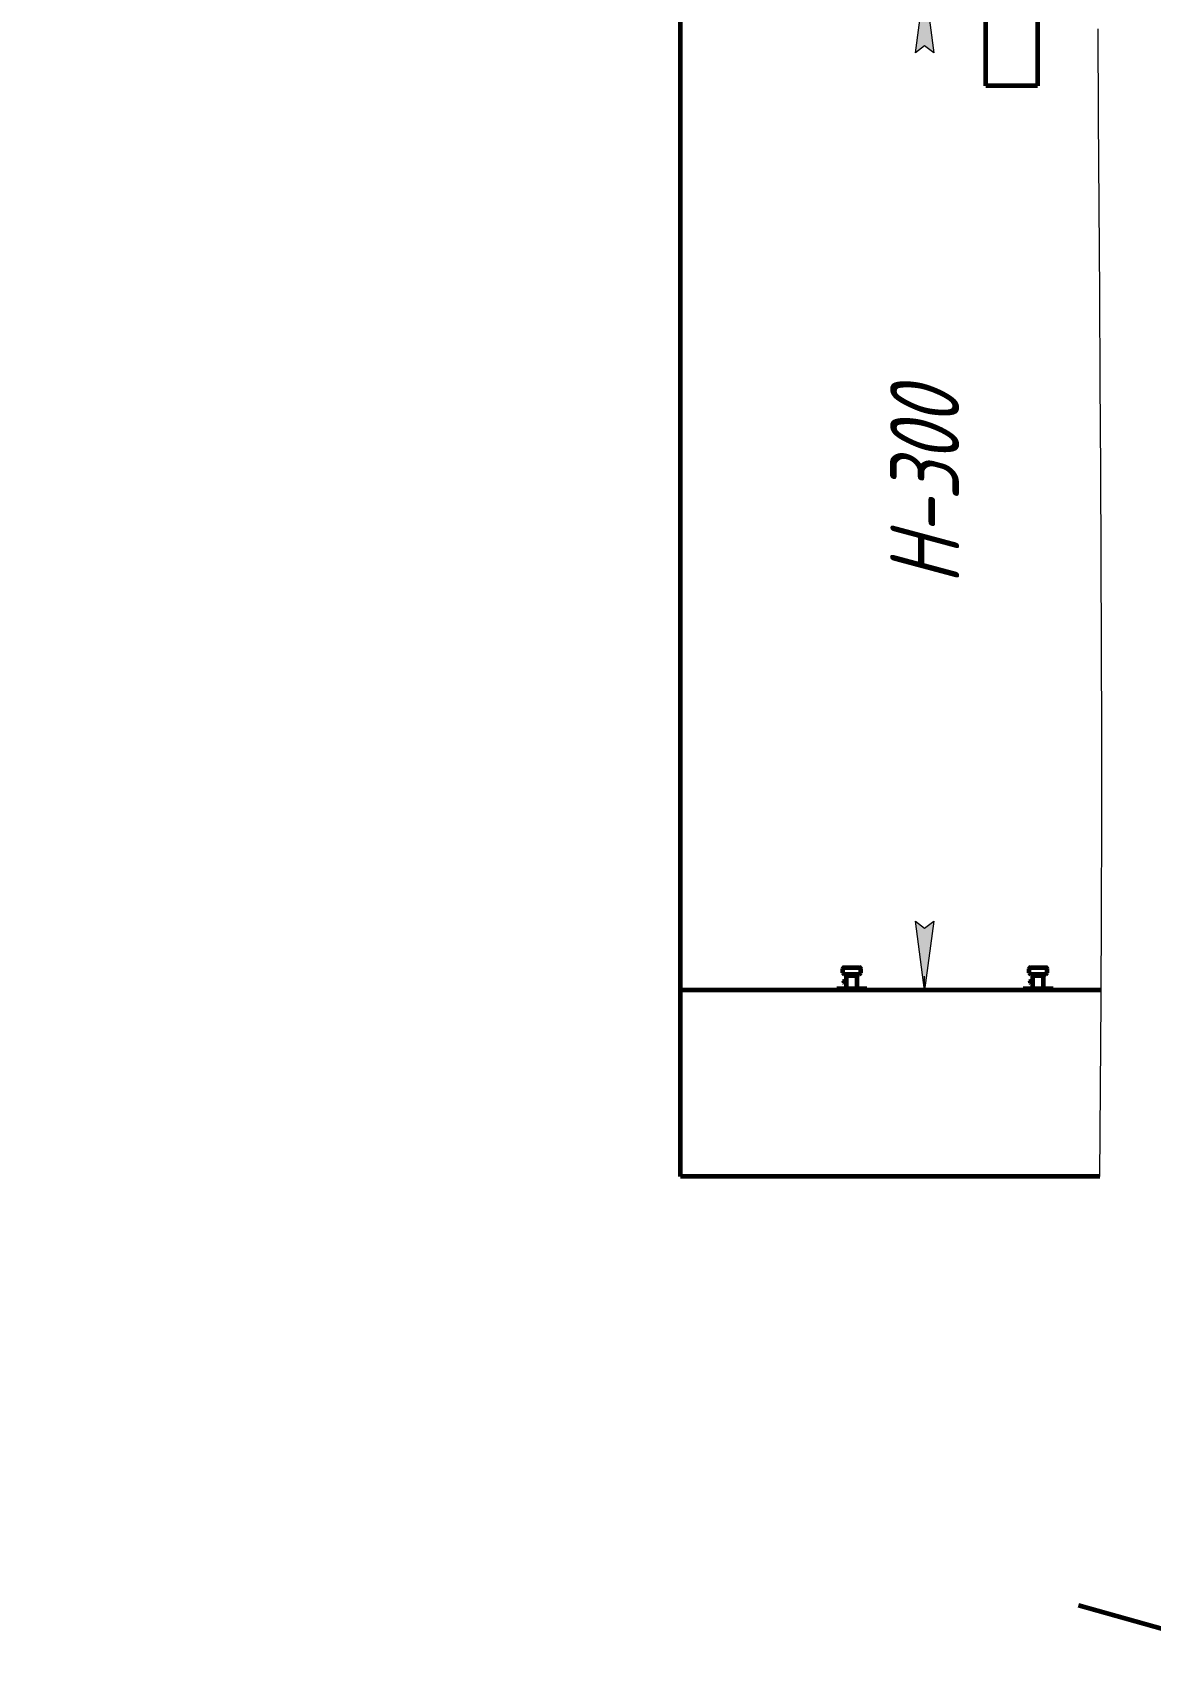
# Model space of a CAD drawing. Header units: millimetres. Extents: x 0 to 3360, y 0 to 297.
# Drawn here: x 1688 to 1769.1, y 101.7 to 219.5 of the extents above; entities that cross this region are included whole.
import ezdxf

# ---------------------------------------------------------------- set-up
doc = ezdxf.new("R2010")
doc.units = ezdxf.units.MM
for name, pattern in [('K5LT_BASIC', [0]), ('K5LT_THIN', [0]), ('K5LT_THIN_INCLUDED_TO_HATCHING', [0])]:
    doc.linetypes.add(name, pattern=pattern)
doc.layers.add('Системный слой', color=7, linetype='Continuous')
doc.styles.add('KDIMTEXTSTYLE', font='GOST_AU.SHX', dxfattribs={"width": 0.96, "oblique": 15, "height": 5})
doc.dimstyles.new('KDIMSTYLE (0.03)', dxfattribs={"dimtxt": 5, "dimasz": 1, "dimexe": 2, "dimexo": 0, "dimgap": 1, "dimtad": 1, "dimlfac": 30, "dimtxsty": 'KDIMTEXTSTYLE', "dimsah": 1, "dimcen": 0, "dimdle": 1, "dimadec": 0, "dimazin": 0, "dimtfac": 0.667, "dimtmove": 0, "dimatfit": 3, "dimfxl": 1, "dimtvp": 1, "dimtolj": 1, "dimtzin": 0, "dimarcsym": 0})

# ---------------------------------------------------------------- blocks, each defined once
blk = doc.blocks.new('U186')
at = {"layer": 'Системный слой', "color": 5, "linetype": 'K5LT_BASIC', "lineweight": 60, "true_color": 0x0000ff}
blk.add_line((1765.42, 136.55), (1735, 136.55), dxfattribs=at)
blk = doc.blocks.new('U187')
at = {"layer": 'Системный слой', "color": 5, "linetype": 'K5LT_BASIC', "lineweight": 60, "true_color": 0x0000ff}
blk.add_line((1765.51, 150.06), (1735, 150.06), dxfattribs=at)
blk = doc.blocks.new('U193')
at = {"layer": 'Системный слой', "color": 5, "linetype": 'K5LT_BASIC', "lineweight": 60, "true_color": 0x0000ff}
for p, q in [((1757.15, 228.26), (1760.9, 228.26)), ((1757.15, 215.63), (1757.15, 228.26)), ((1760.9, 228.26), (1760.9, 215.63)), ((1760.9, 215.63), (1757.15, 215.63))]:
    blk.add_line(p, q, dxfattribs=at)
blk = doc.blocks.new('KDIMARROW_01')
at = {"layer": 'Системный слой'}
blk.add_hatch(color=0, dxfattribs=at).paths.add_polyline_path([(0, 0), (-5, 0.66), (-4.5, 0), (-5, -0.66)])
at = {"layer": 'Системный слой', "color": 0, "linetype": 'K5LT_THIN', "lineweight": 18}
for p, q in [((-4.5, 0), (-5, 0.66)), ((-5, 0.66), (0, 0)), ((0, 0), (-5, -0.66)), ((-5, -0.66), (-4.5, 0)), ((0, 0), (-1, 0))]:
    blk.add_line(p, q, dxfattribs=at)
blk = doc.blocks.new('U297')
at = {"layer": 'Системный слой', "color": 7, "linetype": 'K5LT_THIN_INCLUDED_TO_HATCHING', "lineweight": 18}
for p, q in [((1765.32, 213.36), (1765.3, 219.76)), ((1765.36, 206.96), (1765.32, 213.36)), ((1765.4, 200.56), (1765.36, 206.96)), ((1765.44, 194.16), (1765.4, 200.56)), ((1765.48, 187.76), (1765.44, 194.16)), ((1765.52, 181.35), (1765.48, 187.76)), ((1765.54, 174.95), (1765.52, 181.35)), ((1765.55, 168.55), (1765.54, 174.95)), ((1765.55, 162.15), (1765.55, 168.55)), ((1765.53, 155.75), (1765.55, 162.15)), ((1765.5, 149.35), (1765.53, 155.75)), ((1765.46, 142.95), (1765.5, 149.35)), ((1765.42, 136.55), (1765.46, 142.95))]:
    blk.add_line(p, q, dxfattribs=at)

msp = doc.modelspace()

# ---------------------------------------------------------------- linework, layer by layer
at = {"layer": 'Системный слой', "color": 5, "linetype": 'K5LT_BASIC', "lineweight": 60, "true_color": 0x0000ff}
for p, q in [((1734.99514, 136.54656), (1734.99514, 258.16818)), ((1746.77893, 151.31683), (1746.77893, 151.60061)), ((1746.87352, 151.69521), (1747.98163, 151.69521)), ((1746.87352, 151.22223), (1747.98163, 151.22223)), ((1747.0492, 151.11413), (1747.80595, 151.11413)), ((1747.0492, 150.72223), (1747.0492, 151.11413)), ((1747.17082, 151.22223), (1747.17082, 151.11413)), ((1747.68433, 151.22223), (1747.68433, 151.11413)), ((1747.80595, 150.16818), (1747.80595, 151.11413)), ((1748.07622, 151.31683), (1748.07622, 151.60061)), ((1760.29244, 151.31683), (1760.29244, 151.60061)), ((1760.38704, 151.69521), (1761.49514, 151.69521)), ((1760.38704, 151.22223), (1761.49514, 151.22223)), ((1760.56271, 151.11413), (1761.31947, 151.11413)), ((1760.56271, 150.72223), (1760.56271, 151.11413)), ((1760.68433, 151.22223), (1760.68433, 151.11413)), ((1761.19785, 151.22223), (1761.19785, 151.11413)), ((1761.31947, 150.16818), (1761.31947, 151.11413)), ((1761.58974, 151.31683), (1761.58974, 151.60061)), ((1746.34649, 150.16818), (1748.50866, 150.16818)), ((1746.34649, 150.06007), (1746.34649, 150.16818)), ((1746.84649, 150.70761), (1746.86112, 150.72223)), ((1746.84649, 150.70761), (1746.84649, 150.69116)), ((1746.84649, 150.69116), (1746.84649, 150.6696)), ((1746.84649, 150.6696), (1746.84649, 150.5747)), ((1746.84649, 150.5747), (1746.86112, 150.56007)), ((1746.86112, 150.72223), (1746.86112, 150.70013)), ((1746.86112, 150.72223), (1747.0492, 150.72223)), ((1746.86112, 150.70013), (1746.90055, 150.70013)), ((1746.86112, 150.67857), (1746.86112, 150.57646)), ((1746.86112, 150.67857), (1746.90055, 150.67857)), ((1746.86112, 150.57646), (1746.86112, 150.56007)), ((1746.86112, 150.56007), (1747.0492, 150.56007)), ((1746.90055, 150.70013), (1746.90055, 150.67857)), ((1747.0492, 150.56007), (1747.0492, 150.72223)), ((1747.0492, 150.16818), (1747.0492, 150.56007)), ((1748.50866, 150.06007), (1748.50866, 150.16818)), ((1759.86001, 150.16818), (1762.02217, 150.16818)), ((1759.86001, 150.06007), (1759.86001, 150.16818)), ((1760.36001, 150.70761), (1760.37464, 150.72223)), ((1760.36001, 150.70761), (1760.36001, 150.69116)), ((1760.36001, 150.69116), (1760.36001, 150.6696)), ((1760.36001, 150.6696), (1760.36001, 150.5747)), ((1760.36001, 150.5747), (1760.37464, 150.56007)), ((1760.37464, 150.72223), (1760.37464, 150.70013)), ((1760.37464, 150.72223), (1760.56271, 150.72223)), ((1760.37464, 150.70013), (1760.41406, 150.70013)), ((1760.37464, 150.67857), (1760.37464, 150.57646)), ((1760.37464, 150.67857), (1760.41406, 150.67857)), ((1760.37464, 150.57646), (1760.37464, 150.56007)), ((1760.37464, 150.56007), (1760.56271, 150.56007)), ((1760.41406, 150.70013), (1760.41406, 150.67857)), ((1760.56271, 150.56007), (1760.56271, 150.72223)), ((1760.56271, 150.16818), (1760.56271, 150.56007)), ((1762.02217, 150.06007), (1762.02217, 150.16818)), ((1880.65244, 72.59094), (1763.86082, 105.43858))]:
    msp.add_line(p, q, dxfattribs=at)
at = {"layer": 'Системный слой', "color": 7, "linetype": 'K5LT_THIN', "lineweight": 18}
for p, q in [((1746.84649, 150.70761), (1746.86112, 150.70761)), ((1746.84649, 150.5747), (1746.86112, 150.5747)), ((1746.86112, 150.70761), (1747.0494, 150.70761)), ((1746.86112, 150.5747), (1747.0494, 150.5747)), ((1760.36001, 150.70761), (1760.37464, 150.70761)), ((1760.36001, 150.5747), (1760.37464, 150.5747)), ((1760.37464, 150.70761), (1760.56291, 150.70761)), ((1760.37464, 150.5747), (1760.56291, 150.5747))]:
    msp.add_line(p, q, dxfattribs=at)
at = {"layer": 'Системный слой', "color": 5, "linetype": 'K5LT_BASIC', "lineweight": 60, "true_color": 0x0000ff}
for centre, start, end in [((1746.87352, 151.60061), 90, 180), ((1746.87352, 151.31683), 180, 270), ((1747.98163, 151.60061), 0, 90), ((1747.98163, 151.31683), 270, 0), ((1760.38704, 151.60061), 90, 180), ((1760.38704, 151.31683), 180, 270), ((1761.49514, 151.60061), 0, 90), ((1761.49514, 151.31683), 270, 0)]:
    msp.add_arc(centre, 0.09459, start, end, dxfattribs=at)
for points in [[(1746.84649, 150.69116), (1746.85136, 150.69416), (1746.85624, 150.69715), (1746.86112, 150.70013)], [(1746.84649, 150.6696), (1746.85136, 150.67259), (1746.85624, 150.67558), (1746.86112, 150.67857)], [(1760.36001, 150.69116), (1760.36488, 150.69416), (1760.36975, 150.69715), (1760.37464, 150.70013)], [(1760.36001, 150.6696), (1760.36488, 150.67259), (1760.36975, 150.67558), (1760.37464, 150.67857)]]:
    msp.add_open_spline(points, degree=3, dxfattribs=at)

# ---------------------------------------------------------------- block references
at = {"layer": 'Системный слой'}
for name in ['U297', 'U193', 'U187', 'U186']:
    msp.add_blockref(name, (0, 0), dxfattribs=at)

# ---------------------------------------------------------------- dimensions: what is measured, and where the dimension line sits
at = {"layer": 'Системный слой', "color": 7}
msp.add_angular_dim_2l(base=(1716.21179, 235.07276), line1=((2109.35896, 231.14115), (1792.96211, 231.14115)), line2=((2109.35896, 231.14115), (1743.70307, 240.71619)), location=(1716.19176, 229.1408), dimstyle='KDIMSTYLE (0.03)', override={"dimtih": 1, "dimtoh": 1, "dimpost": "\\H5.0;\\W0.965;\\Q15;\\Q15;30'...\\H5.0;\\W0.965;\\Q15;<>", "dimblk1": 'KDIMARROW_01', "dimblk2": 'KDIMARROW_01', "dimclrt": 7, "dimtmove": 1, "dimtolj": 1}, dxfattribs=at).render()
msp.add_linear_dim(base=(1752.70607, 223.03304), p1=(1761.30492, 150.06007), p2=(1746.40577, 223.03304), angle=90, location=(1752.70607, 186.54656), text='\\H5.0;\\W0.965;\\Q15;\\H5.0;\\W0.965;\\Q15;\\Q15;Н-300', dimstyle='KDIMSTYLE (0.03)', override={"dimexo": 0, "dimblk1": 'KDIMARROW_01', "dimblk2": 'KDIMARROW_01', "dimse1": 0, "dimse2": 0, "dimclrt": 7, "dimtolj": 1}, dxfattribs=at).render()

doc.saveas('drawing.dxf')
